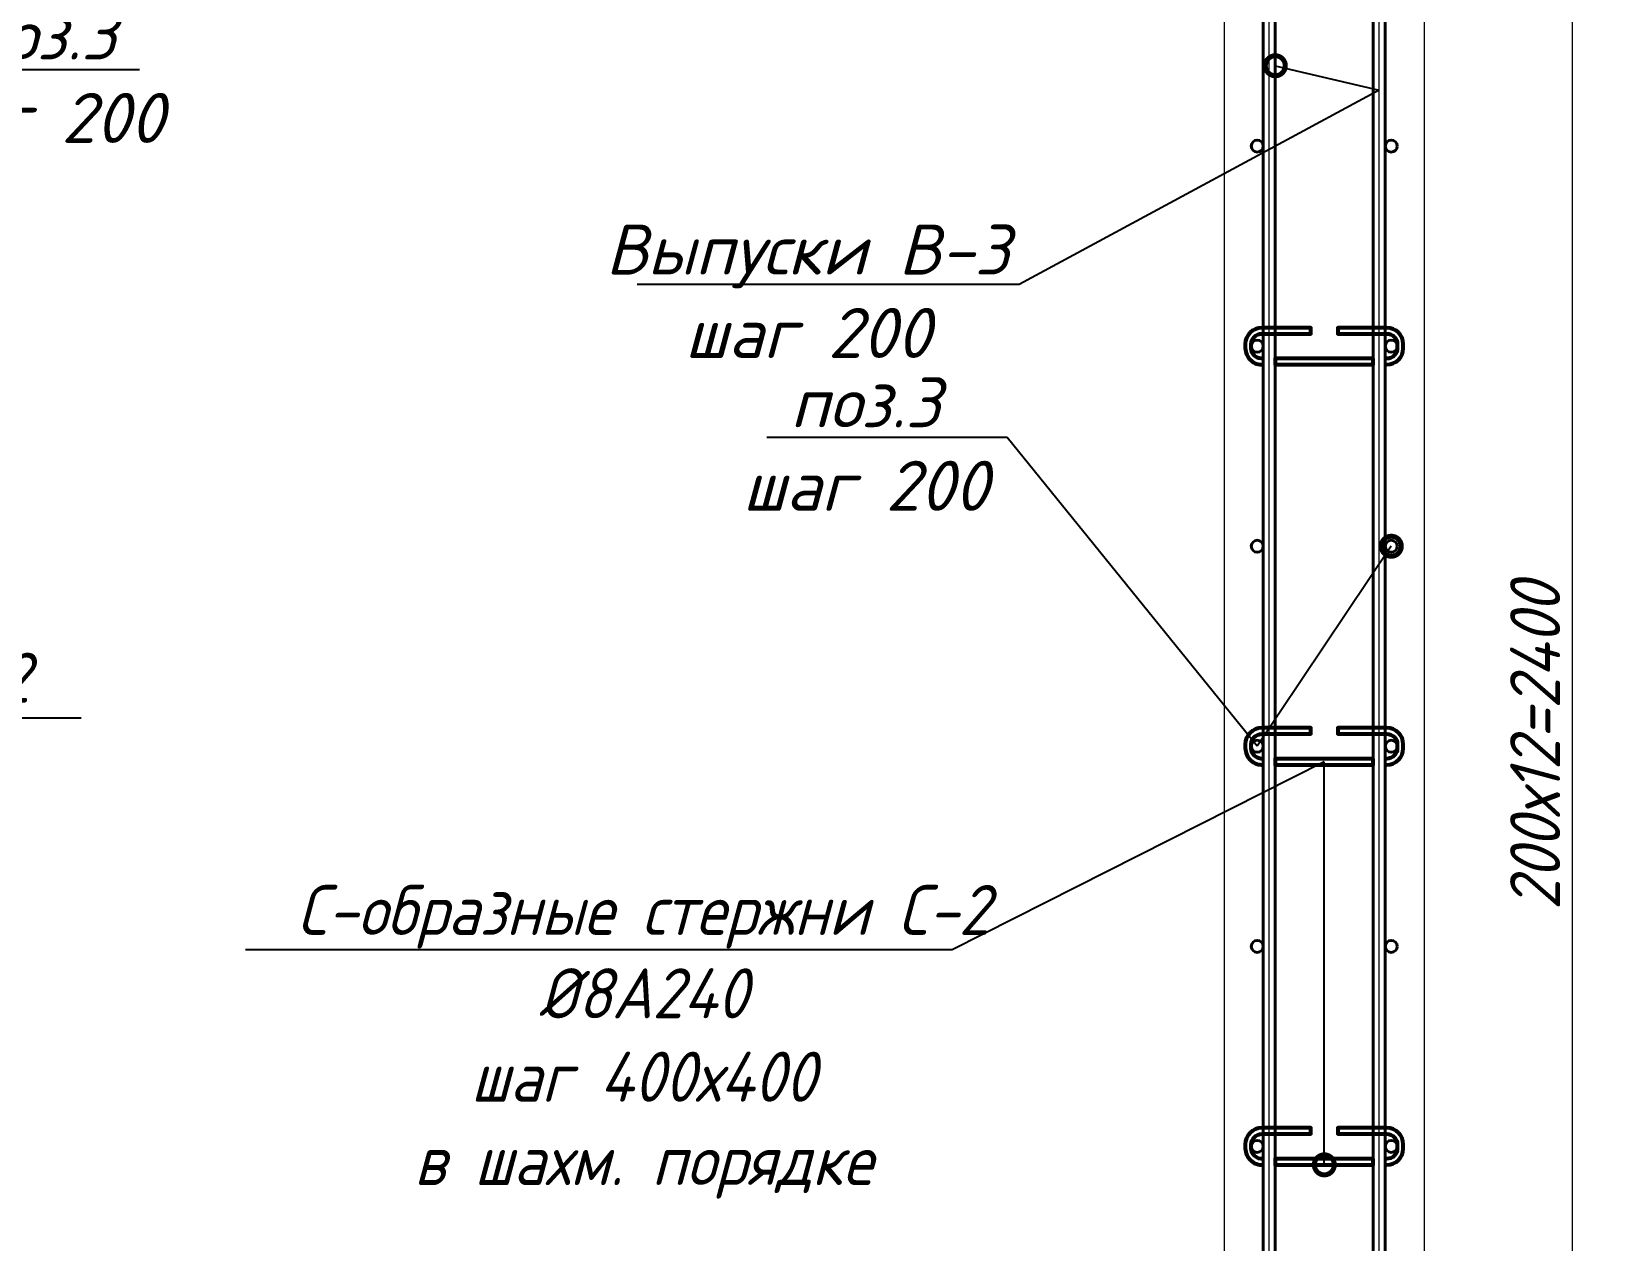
# Model space of a CAD drawing. Header units: millimetres. Extents: x 504091 to 2165846, y 135022 to 442887.
# Drawn here: x 1444310 to 1445876, y 245660 to 246870 of the extents above; entities that cross this region are included whole.
import ezdxf
from ezdxf import colors
from ezdxf.entities.mleader import LeaderData, LeaderLine
from ezdxf.math import Vec2, Vec3

# ---------------------------------------------------------------- set-up
doc = ezdxf.new("R2010")
doc.units = ezdxf.units.MM
doc.layers.get('Defpoints').update_dxf_attribs({"color": 255})
doc.layers.add('!Defpoints', color=255, linetype='Continuous', lineweight=5, plot=False)
for name, color, linetype, lineweight in [('Арматура 12', 26, 'Continuous', 50), ('КР_Арматура 12', 174, 'Continuous', 40), ('Монолит тонкий', 204, 'Continuous', 9), ('Размер', 7, 'Continuous', 13)]:
    doc.layers.add(name, color=color, linetype=linetype, lineweight=lineweight)
doc.layers.add('Контур', color=7, linetype='Continuous')
doc.styles.add('GOST 2.304_new', font='isocpeur.ttf', dxfattribs={"width": 0.9, "oblique": 15})
doc.dimstyles.new('SPDS 1_20', dxfattribs={"dimscale": 20, "dimtxt": 2.5, "dimasz": 1.77, "dimexe": 1.25, "dimexo": 0.625, "dimtad": 1, "dimdec": 0, "dimrnd": 0.001, "dimtxsty": 'GOST 2.304_new', "dimblk": 'ARCHTICK', "dimcen": 2.5, "dimdle": 2, "dimclrt": 256, "dimadec": 0, "dimazin": 2, "dimtfac": 0.75, "dimtdec": 0, "dimtmove": 1, "dimatfit": 3, "dimfxl": 0, "dimtolj": 1, "dimlwd": 9, "dimlwe": 9, "dimarcsym": 0})

# ---------------------------------------------------------------- blocks, each defined once
blk = doc.blocks.new('_ArchTick')
at = {"color": 0, "linetype": 'ByBlock', "const_width": 0.15}
blk.add_lwpolyline([(-0.5, -0.5), (0.5, 0.5)], dxfattribs=at)
blk = doc.blocks.new('*D4122')
at = {"layer": 'Defpoints', "color": 0, "lineweight": 20, "transparency": 16777216}
for p in [(1445669.7, 247355.3), (1445851, 247355.3), (1445669.7, 244955.3)]:
    blk.add_point(p, dxfattribs=at)
at = {"layer": 'Контур', "color": 0, "lineweight": 9, "transparency": 16777216}
for p, q in [((1445851, 244915.3), (1445851, 247395.3)), ((1445682.2, 247355.3), (1445876, 247355.3)), ((1445682.2, 244955.3), (1445876, 244955.3))]:
    blk.add_line(p, q, dxfattribs=at)
at = {"layer": 'Контур', "color": 0, "lineweight": 9, "transparency": 16777216, "xscale": 35.4, "yscale": 35.4, "zscale": 35.4}
for p, rotation in [((1445851, 247355.3), 90), ((1445851, 244955.3), 270)]:
    blk.add_blockref('_ArchTick', p, dxfattribs=dict(at, rotation=rotation))
at = {"layer": 'Контур', "lineweight": 20, "transparency": 16777216, "insert": (1445813.5, 246155.3), "char_height": 50, "attachment_point": 5, "rotation": 90, "style": 'GOST 2.304_new'}
blk.add_mtext('\\A1;200х12=2400', dxfattribs=at)
blk = doc.blocks.new('_DotSmall')
at = {"color": 0, "linetype": 'ByBlock', "lineweight": 35, "const_width": 0.5}
blk.add_lwpolyline([(-0.0625, 0, 1), (0.0625, 0, 1)], format="xyb", close=True, dxfattribs=at)

msp = doc.modelspace()

# ---------------------------------------------------------------- linework, layer by layer
at = {"layer": '!Defpoints', "lineweight": 15, "ltscale": 100}
for p, q in [((1445547.6961, 244662.0963), (1445547.6961, 247845.2994)), ((1445657.6961, 244662.0963), (1445657.6961, 247845.2994))]:
    msp.add_line(p, q, dxfattribs=at)
at = {"layer": 'Арматура 12', "lineweight": 53, "ltscale": 20}
for points in [[(1445541.6961, 246542.9824, -0.460305877), (1445529.6961, 246553.3767), (1445529.6961, 246557.222, -0.414213562), (1445540.1961, 246567.722), (1445589.1117, 246567.722), (1445589.1117, 246573.722), (1445540.1961, 246573.722, 0.414213562), (1445523.6961, 246557.222), (1445523.6961, 246553.3767, 0.441038441), (1445541.6961, 246536.928, 0.242110317)], [(1445663.6961, 246536.8767), (1445665.1961, 246536.8767, 0.414213562), (1445681.6961, 246553.3767), (1445681.6961, 246557.222, 0.414213562), (1445665.1961, 246573.722), (1445616.2662, 246573.722), (1445616.2662, 246567.722), (1445665.1961, 246567.722, -0.414213562), (1445675.6961, 246557.222), (1445675.6961, 246553.3767, -0.414213562), (1445665.1961, 246542.8767), (1445663.6961, 246542.8767)], [(1445541.6961, 246142.9824, -0.460305877), (1445529.6961, 246153.3767), (1445529.6961, 246157.222, -0.414213562), (1445540.1961, 246167.722), (1445589.1117, 246167.722), (1445589.1117, 246173.722), (1445540.1961, 246173.722, 0.414213562), (1445523.6961, 246157.222), (1445523.6961, 246153.3767, 0.441038441), (1445541.6961, 246136.928, 0.242110317)], [(1445663.6961, 246136.8767), (1445665.1961, 246136.8767, 0.414213562), (1445681.6961, 246153.3767), (1445681.6961, 246157.222, 0.414213562), (1445665.1961, 246173.722), (1445616.2662, 246173.722), (1445616.2662, 246167.722), (1445665.1961, 246167.722, -0.414213562), (1445675.6961, 246157.222), (1445675.6961, 246153.3767, -0.414213562), (1445665.1961, 246142.8767), (1445663.6961, 246142.8767)], [(1445541.6961, 245742.9824, -0.460305877), (1445529.6961, 245753.3767), (1445529.6961, 245757.222, -0.414213562), (1445540.1961, 245767.722), (1445589.1117, 245767.722), (1445589.1117, 245773.722), (1445540.1961, 245773.722, 0.414213562), (1445523.6961, 245757.222), (1445523.6961, 245753.3767, 0.441038441), (1445541.6961, 245736.928, 0.242110317)], [(1445663.6961, 245736.8767), (1445665.1961, 245736.8767, 0.414213562), (1445681.6961, 245753.3767), (1445681.6961, 245757.222, 0.414213562), (1445665.1961, 245773.722), (1445616.2662, 245773.722), (1445616.2662, 245767.722), (1445665.1961, 245767.722, -0.414213562), (1445675.6961, 245757.222), (1445675.6961, 245753.3767, -0.414213562), (1445665.1961, 245742.8767), (1445663.6961, 245742.8767)]]:
    msp.add_lwpolyline(points, format="xyb", dxfattribs=at)
for points in [[(1445651.6961, 246542.8767), (1445553.6961, 246542.8767), (1445553.6961, 246536.8767), (1445651.6961, 246536.8767)], [(1445651.6961, 246142.8767), (1445553.6961, 246142.8767), (1445553.6961, 246136.8767), (1445651.6961, 246136.8767)], [(1445651.6961, 245742.8767), (1445553.6961, 245742.8767), (1445553.6961, 245736.8767), (1445651.6961, 245736.8767)]]:
    msp.add_lwpolyline(points, close=True, dxfattribs=at)
at = {"layer": 'КР_Арматура 12', "ltscale": 12}
for p, q in [((1445541.6961, 244668.0963), (1445541.6961, 247672.1065)), ((1445553.6961, 247672.1065), (1445553.6961, 244656.0963)), ((1445651.6961, 244668.0963), (1445651.6961, 247672.1065)), ((1445663.6961, 247672.1065), (1445663.6961, 244656.0963))]:
    msp.add_line(p, q, dxfattribs=at)
for centre in [(1445535.6961, 246755.2994), (1445669.6961, 246755.2994), (1445535.6961, 246555.2994), (1445669.6961, 246555.2994), (1445535.6961, 246355.2994), (1445669.6961, 246355.2994), (1445535.6961, 246155.2994), (1445669.6961, 246155.2994), (1445535.6961, 245955.2994), (1445669.6961, 245955.2994), (1445535.6961, 245755.2994), (1445669.6961, 245755.2994)]:
    msp.add_circle(centre, 6, dxfattribs=at)
at = {"layer": 'Монолит тонкий', "lineweight": 15, "ltscale": 100}
msp.add_line((1445502.6961, 247492.2994), (1445502.6961, 244905.2994), dxfattribs=at)
msp.add_lwpolyline([(1444472.9084, 247493.2994), (1444472.9084, 247692.2994), (1445702.6961, 247692.2994), (1445702.6961, 244905.2994)], dxfattribs=at)

# ---------------------------------------------------------------- dimensions: what is measured, and where the dimension line sits
at = {"layer": 'Контур', "lineweight": 20}
dim = msp.add_linear_dim(base=(1445851.0446, 247355.2994), p1=(1445669.6583, 244955.2994), p2=(1445669.6961, 247355.2994), angle=90, text='200х12=<>', dimstyle='SPDS 1_20', dxfattribs=at)
dim.commit()
dim.dimension.update_dxf_attribs({"geometry": '*D4122', "text_midpoint": (1445813.5446, 246155.2994)})

# ---------------------------------------------------------------- leaders
at = {"layer": 'Размер', "ltscale": 20}
ml = msp.add_multileader_mtext('Standard', dxfattribs=at)
ml.set_content('\\A1;{\\W1;поз.3\\Pшаг 200}', color=256, style='GOST 2.304_new')
ml.set_leader_properties()
ml.set_arrow_properties(name='DOTSMALL')
ml.build(insert=Vec2(0, 0))
ml.multileader.update_dxf_attribs({"text_left_attachment_type": 6, "text_right_attachment_type": 6, "dogleg_length": 4, "arrow_head_size": 40})
ctx = ml.context
ctx.base_point, ctx.char_height, ctx.arrow_head_size, ctx.landing_gap_size, ctx.plane_origin = Vec3(1444185.6005, 246831.8834), 50, 40, 0, Vec3(1399219.2831, 537501.1858)
ctx.left_attachment, ctx.right_attachment, ctx.text_align_type = 6, 6, 1
notes = []
notes.append((ctx, [(1, (1, 1, 0), (1444177.6005, 246831.8834), (1, 0), 8, [(0, [(1444063.842, 247107.6104), (1443973.3989, 246900.0942)], 0, [])])]))
ctx.mtext.insert, ctx.mtext.rotation, ctx.mtext.width, ctx.mtext.alignment, ctx.mtext.flow_direction = Vec3(1444319.4884, 246891.8834), 6.283185307, 511.854399, 2, 5
ml = msp.add_multileader_mtext('Standard', dxfattribs=at)
ml.set_content('\\A1;{\\W1;Выпуски В-3\\Pшаг 200}', color=256, style='GOST 2.304_new')
ml.set_leader_properties()
ml.set_arrow_properties(name='DOTSMALL')
ml.build(insert=Vec2(0, 0))
ml.multileader.update_dxf_attribs({"text_left_attachment_type": 6, "text_right_attachment_type": 6, "dogleg_length": 4, "arrow_head_size": 40})
ctx = ml.context
ctx.base_point, ctx.char_height, ctx.arrow_head_size, ctx.landing_gap_size, ctx.plane_origin = Vec3(1444882.6013, 246616.9008), 50, 40, 0, Vec3(1401016.3264, 537406.0496)
ctx.left_attachment, ctx.right_attachment, ctx.text_align_type = 6, 6, 1
notes.append((ctx, [(0, (1, 1, 0), (1445297.3962, 246616.9008), (-1, 0), 8, [(0, [(1445553.6961, 246835.6664), (1445657.6961, 246811.3988)], 0, [])])]))
ctx.mtext.insert, ctx.mtext.rotation, ctx.mtext.width, ctx.mtext.alignment, ctx.mtext.flow_direction = Vec3(1445085.9988, 246676.9008), 6.283185307, 511.854399, 2, 5
ml = msp.add_multileader_mtext('Standard', dxfattribs=at)
ml.set_content('\\A1;С-образные стержни С-2 %%C8А240\\Pшаг 400х400\\Pв шахм. порядке ', color=256, style='GOST 2.304_new')
ml.set_leader_properties()
ml.set_arrow_properties(name='DOTSMALL')
ml.build(insert=Vec2(0, 0))
ml.multileader.update_dxf_attribs({"text_left_attachment_type": 6, "text_right_attachment_type": 6, "arrow_head_size": 40})
ctx = ml.context
ctx.base_point, ctx.char_height, ctx.arrow_head_size, ctx.landing_gap_size, ctx.plane_origin = Vec3(1443661.0224, 246183.9295), 50, 40, 0, Vec3(1447513.1806, 276204.1722)
ctx.left_attachment, ctx.right_attachment, ctx.text_align_type = 6, 6, 1
notes.append((ctx, [(0, (1, 1, 0), (1443653.0224, 246183.9295), (1, 0), 8, [(1, [(1443329.0077, 246440.5579), (1443624.3564, 246723.3718)], 0, [])])]))
ctx.mtext.insert, ctx.mtext.width, ctx.mtext.alignment, ctx.mtext.flow_direction = Vec3(1443961.9647, 246248.9295), 691.770084, 2, 5
ml = msp.add_multileader_mtext('Standard', dxfattribs=at)
ml.set_content('\\A1;{\\W1;поз.3\\Pшаг 200}', color=256, style='GOST 2.304_new')
ml.set_leader_properties()
ml.set_arrow_properties(name='DOTSMALL')
ml.build(insert=Vec2(0, 0))
ml.multileader.update_dxf_attribs({"text_left_attachment_type": 6, "text_right_attachment_type": 6, "dogleg_length": 4, "arrow_head_size": 40})
ctx = ml.context
ctx.base_point, ctx.char_height, ctx.arrow_head_size, ctx.landing_gap_size, ctx.plane_origin = Vec3(1445009.9155, 246464.1503), 50, 40, 0, Vec3(1400157.6374, 537140.1194)
ctx.left_attachment, ctx.right_attachment, ctx.text_align_type = 6, 6, 1
notes.append((ctx, [(0, (1, 1, 0), (1445285.6912, 246464.1503), (-1, 0), 8, [(0, [(1445669.6961, 246355.2994), (1445535.6961, 246155.2994)], 0, [])])]))
ctx.mtext.insert, ctx.mtext.rotation, ctx.mtext.width, ctx.mtext.alignment, ctx.mtext.flow_direction = Vec3(1445143.8033, 246524.1503), 6.283185307, 511.854399, 2, 5
ml = msp.add_multileader_mtext('Standard', dxfattribs=at)
ml.set_content('\\A1;С-образные стержни С-2 %%C8А240\\Pшаг 400х400\\Pв шахм. порядке ', color=256, style='GOST 2.304_new')
ml.set_leader_properties()
ml.set_arrow_properties(name='DOTSMALL')
ml.build(insert=Vec2(0, 0))
ml.multileader.update_dxf_attribs({"text_left_attachment_type": 6, "text_right_attachment_type": 6, "arrow_head_size": 40})
ctx = ml.context
ctx.base_point, ctx.char_height, ctx.arrow_head_size, ctx.landing_gap_size, ctx.plane_origin = Vec3(1444620.58, 245951.714), 50, 40, 0, Vec3(1441423.9963, 276091.3151)
ctx.left_attachment, ctx.right_attachment, ctx.text_align_type = 6, 6, 1
notes.append((ctx, [(0, (1, 1, 0), (1445230.4646, 245951.714), (-1, 0), 8, [(1, [(1445602.6961, 245736.8767), (1445602.6961, 246139.8767)], 0, [])])]))
ctx.mtext.insert, ctx.mtext.rotation, ctx.mtext.width, ctx.mtext.alignment, ctx.mtext.flow_direction = Vec3(1444921.5223, 246016.714), 6.283185307, 691.770084, 2, 5
for ctx, leaders in notes:
    for number, flags, end, landing, length, lines in leaders:
        leader = LeaderData()
        leader.index, (leader.has_last_leader_line, leader.has_dogleg_vector, leader.attachment_direction) = number, flags
        leader.last_leader_point, leader.dogleg_vector, leader.dogleg_length = Vec3(end), Vec3(landing), length
        for number, points, colour, breaks in lines:
            line = LeaderLine()
            line.index, line.vertices, line.color, line.breaks = number, Vec3.list(points), colors.encode_raw_color(colour), breaks
            leader.lines.append(line)
        ctx.leaders.append(leader)

doc.saveas('drawing.dxf')
